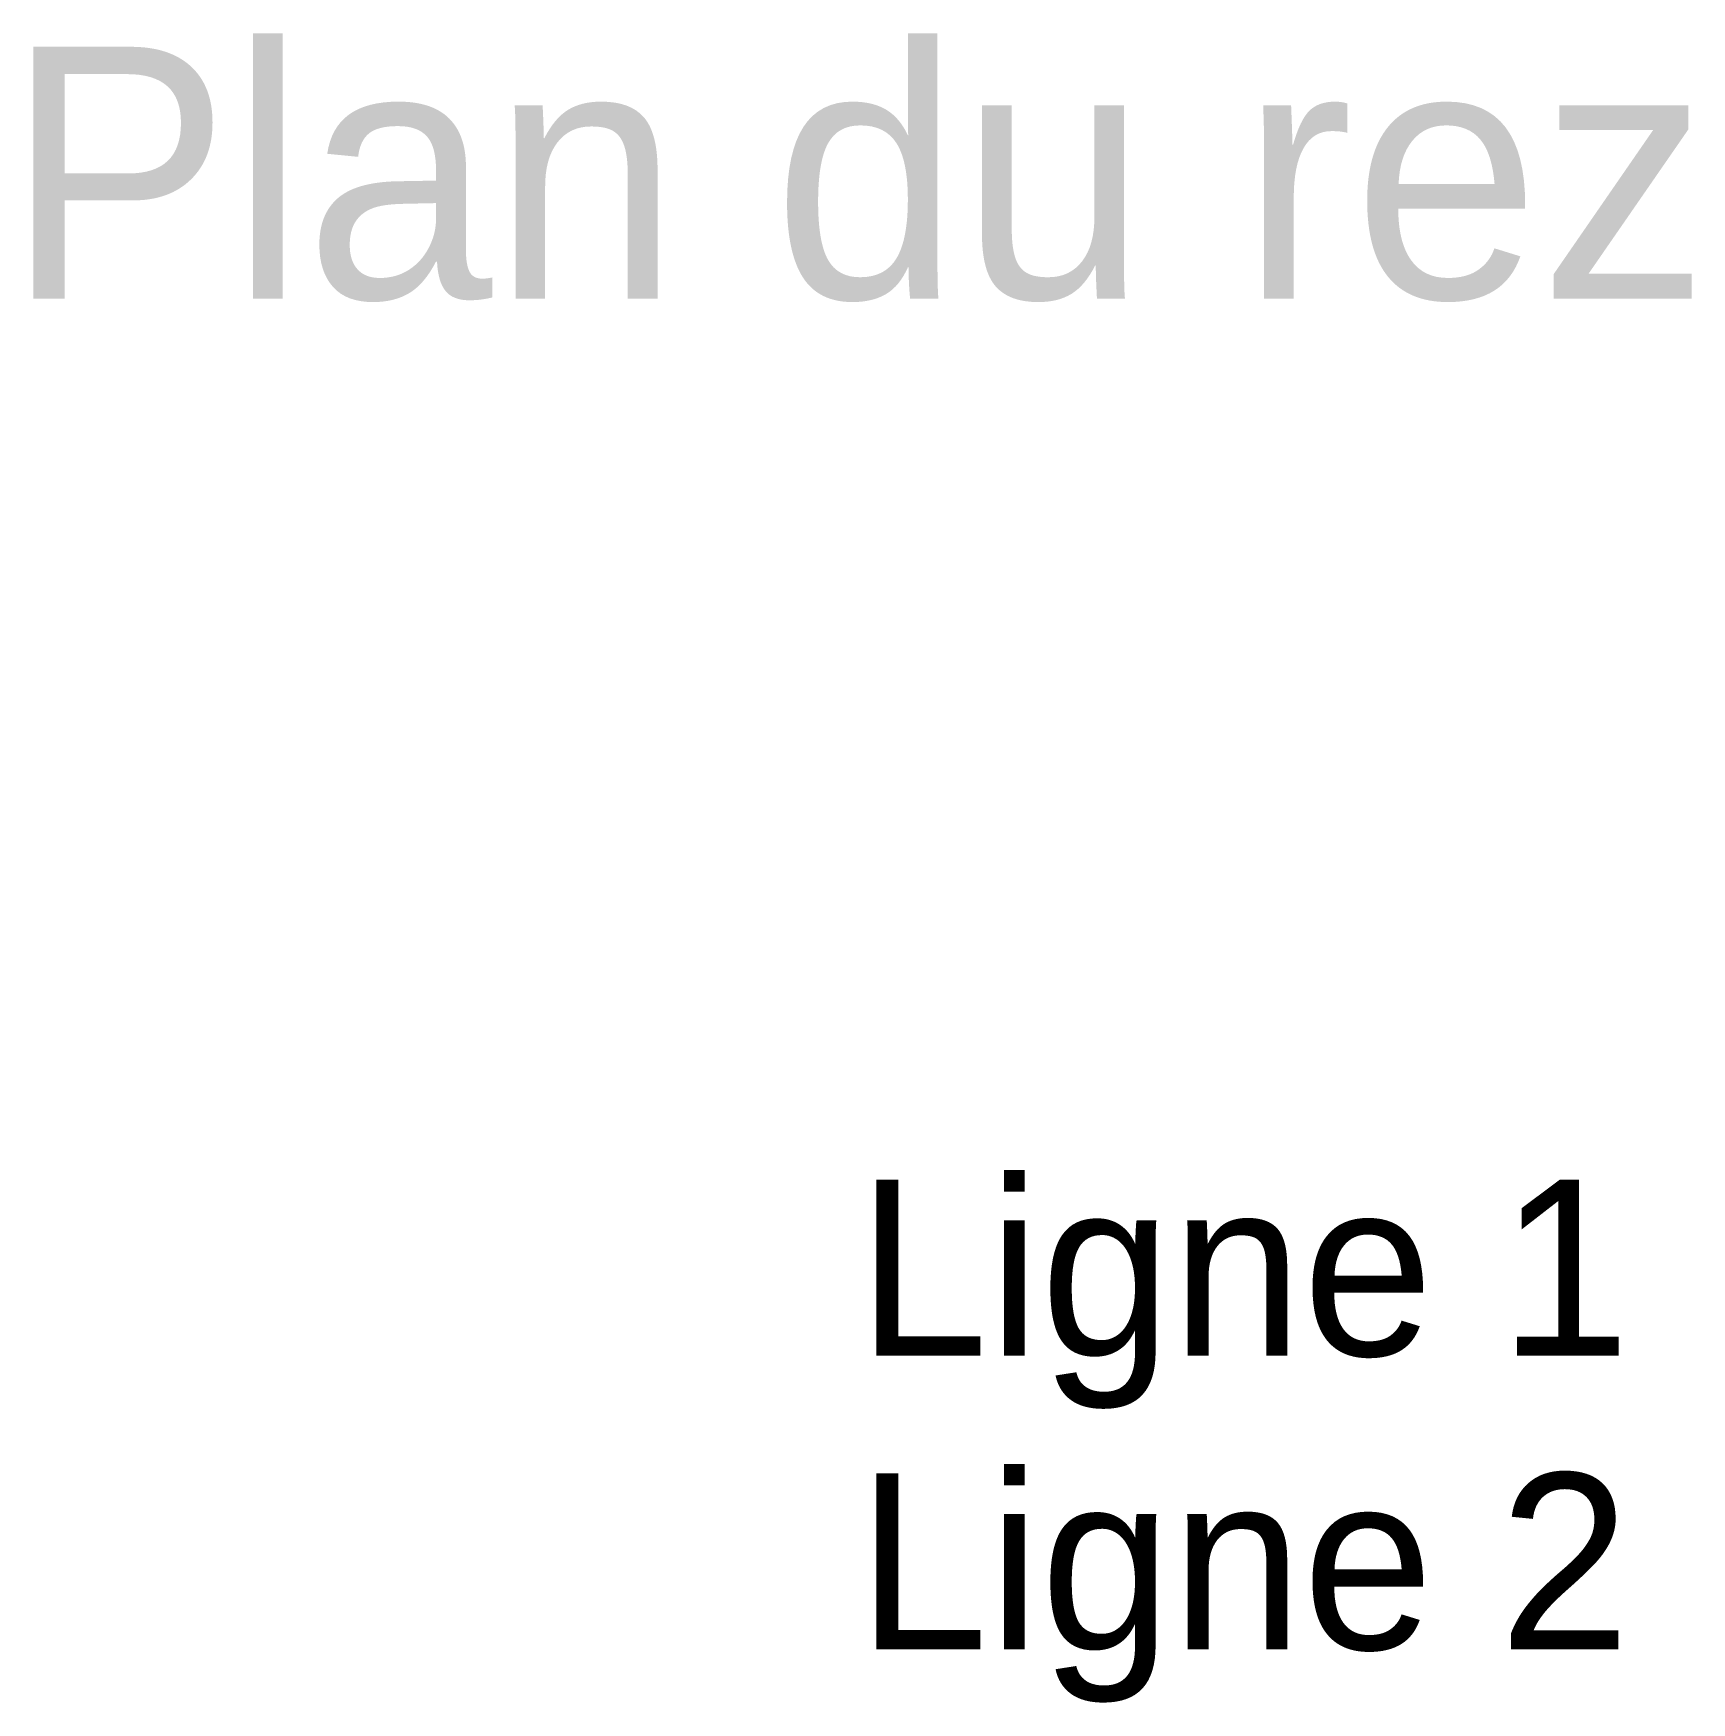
# Model space of a CAD drawing. Header units: millimetres. Extents: x -16.4 to 16.6, y -30.4 to 2.8.
import ezdxf
from ezdxf.enums import TextEntityAlignment as Align

# ---------------------------------------------------------------- set-up
doc = ezdxf.new("R2010")
doc.units = ezdxf.units.MM

msp = doc.modelspace()

# ---------------------------------------------------------------- texts
msp.add_text('Plan du rez', height=5).set_placement((0, 0), align=Align.MIDDLE_CENTER)
at = {"insert": (0, -20), "char_height": 3.5, "attachment_point": 1}
msp.add_mtext('Ligne 1\\PLigne 2', dxfattribs=at)

doc.saveas('drawing.dxf')
